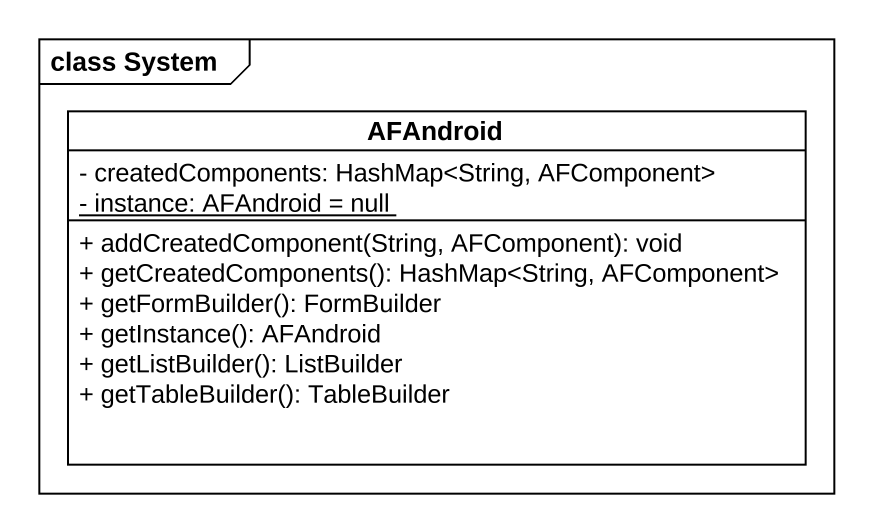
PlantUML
@startuml
mainframe class System
hide circle
hide empty members
skinparam classAttributeIconSize 0
class AFAndroid {
  - createdComponents: HashMap<String, AFComponent>
  {static} - instance: AFAndroid = null
  + addCreatedComponent(String, AFComponent): void
  + getCreatedComponents(): HashMap<String, AFComponent>
  + getFormBuilder(): FormBuilder
  + getInstance(): AFAndroid
  + getListBuilder(): ListBuilder
  + getTableBuilder(): TableBuilder
}
@enduml
